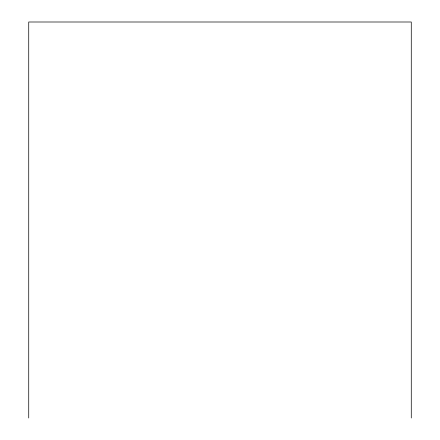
<?xml version="1.0" encoding="UTF-8"?>
<svg xmlns="http://www.w3.org/2000/svg" width="440" height="440" viewBox="0 0 440 440"><rect width="100%" height="100%" fill="white"/><g stroke="black" fill="none" stroke-linecap="round" stroke-linejoin="round"><path stroke-width="0.66" d="M411.274 418L411.274 22L28.727 22L28.727 418"/></g></svg>
